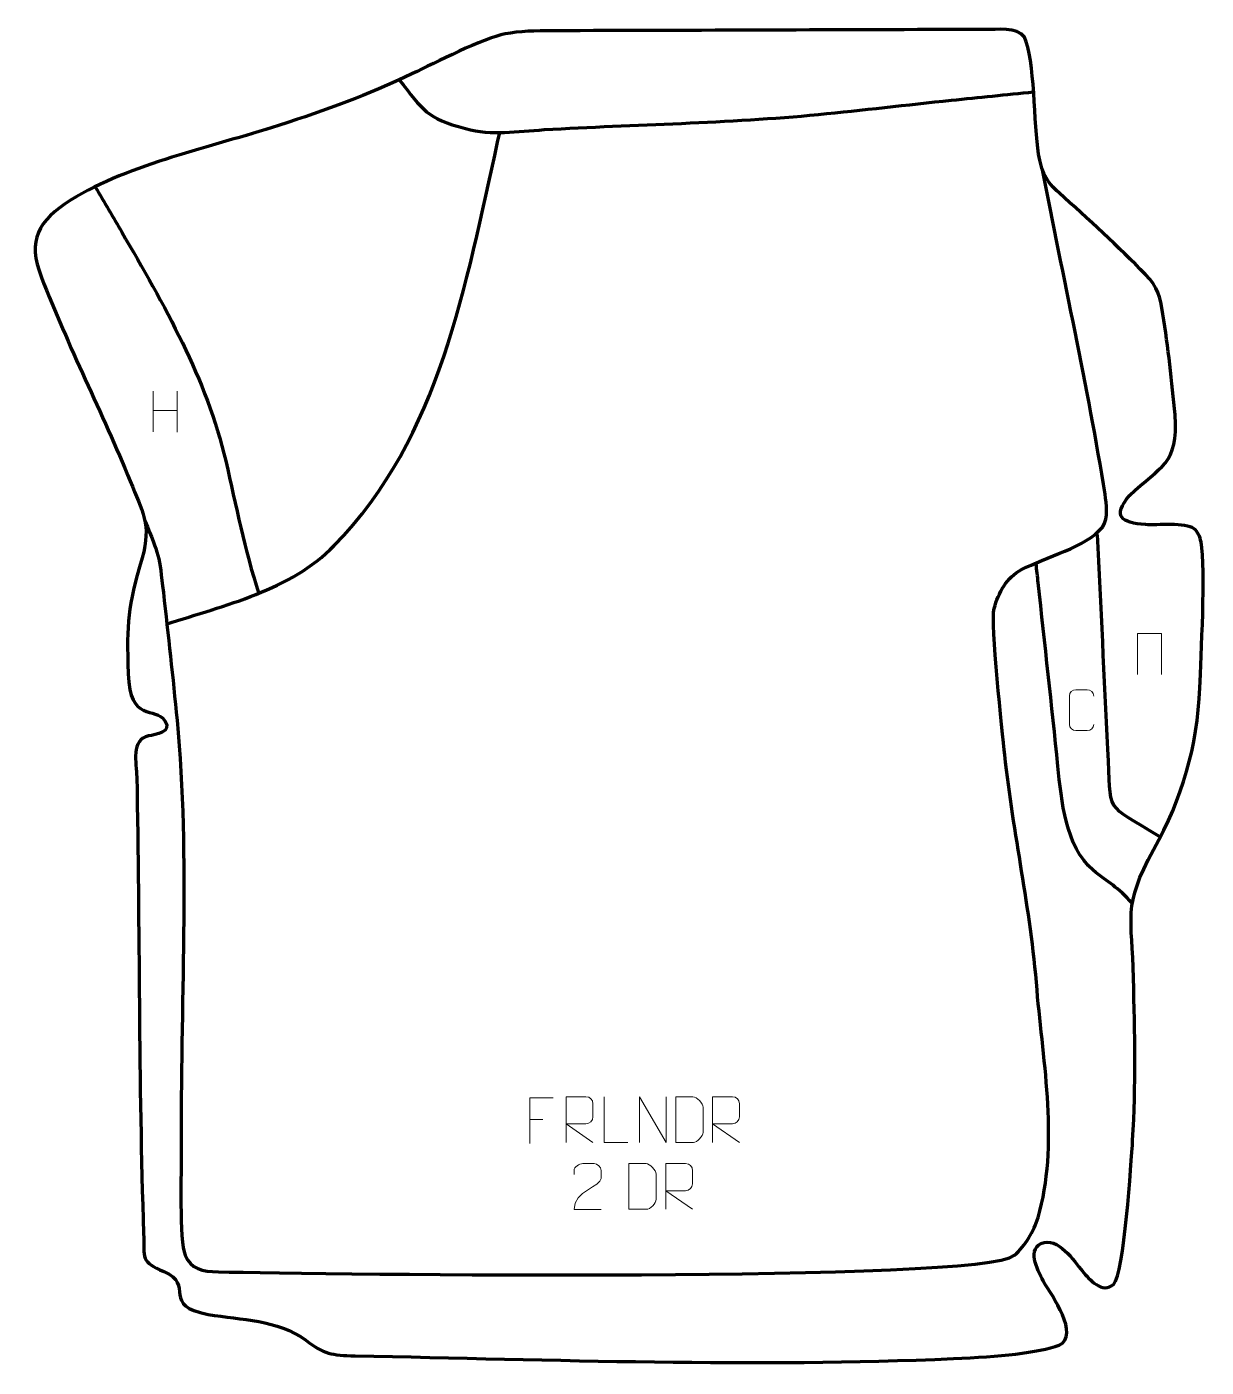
# Model space of a CAD drawing. Header units: millimetres. Extents: x 976 to 1620, y 35 to 767.
import ezdxf

# ---------------------------------------------------------------- set-up
doc = ezdxf.new("R2010")
doc.units = ezdxf.units.MM
doc.header["$MEASUREMENT"] = 0
doc.layers.add('layer 2', color=7, linetype='Continuous')
doc.layers.add('layer 3', color=7, linetype='Continuous')

msp = doc.modelspace()

# ---------------------------------------------------------------- linework, layer by layer
at = {"layer": 'layer 2', "color": 142, "lineweight": 158}
for points, knots in [([(1179.482, 738.3299), (1192.6224, 721.6259), (1194.2418, 717.501), (1215.6, 711.7036), (1215.6, 711.7036), (1230.2974, 707.7143), (1243.6512, 710.2165), (1258.6373, 711.1222), (1258.6373, 711.1222), (1308.1274, 714.0276), (1359.2051, 714.6578), (1408.3544, 719.4201), (1408.3544, 719.4201), (1432.5057, 721.7601), (1456.8045, 724.7087), (1481.0069, 727.186), (1481.0069, 727.186), (1495.9435, 728.7148), (1510.88, 730.2438), (1525.8165, 731.7726)], [0, 0, 0, 0, 0.16666667, 0.16666667, 0.16666667, 0.16666667, 0.33333333, 0.33333333, 0.33333333, 0.33333333, 0.5, 0.5, 0.5, 0.5, 0.66666667, 0.66666667, 0.66666667, 0.66666667, 1, 1, 1, 1]), ([(1052.519, 441.2076), (1084.4388, 451.687), (1120.0234, 459.4563), (1144.0674, 484.0847), (1144.0674, 484.0847), (1201.8409, 543.2625), (1215.8717, 626.801), (1233.2422, 704.3836), (1233.2422, 704.3836), (1233.2422, 704.3836), (1234.3918, 709.5181), (1234.3918, 709.5181)], [0, 0, 0, 0, 0.25, 0.25, 0.25, 0.25, 0.5, 0.5, 0.5, 0.5, 1, 1, 1, 1]), ([(1040.6339, 497.4732), (1048.4182, 478.9995), (1048.4359, 478.7936), (1050.7538, 458.4061), (1050.7538, 458.4061), (1053.392, 435.2015), (1055.9403, 411.9997), (1058.2159, 388.7561), (1058.2159, 388.7561), (1065.3614, 314.9336), (1059.8587, 230.3012), (1060.5029, 154.2516), (1060.5029, 154.2516), (1060.5552, 143.5014), (1059.366, 104.1459), (1062.5537, 96.7101), (1062.5537, 96.7101), (1065.8093, 89.1162), (1071.8748, 87.7601), (1080.8164, 87.5604), (1080.8164, 87.5604), (1134.6139, 86.3587), (1497.8894, 81.4834), (1515.3226, 96.6033), (1515.3226, 96.6033), (1521.3848, 101.861), (1525.829, 109.6612), (1528.2703, 117.142), (1528.2703, 117.142), (1539.7512, 156.679), (1531.1302, 201.1994), (1527.7095, 241.5067), (1527.7095, 241.5067), (1524.103, 287.0117), (1514.7819, 325.8705), (1510.0804, 369.8252), (1510.0804, 369.8252), (1508.796, 381.8734), (1502.2221, 441.9254), (1504.2924, 449.6599), (1504.2924, 449.6599), (1506.6323, 458.4015), (1511.0035, 466.5653), (1519.2229, 470.9105), (1519.2229, 470.9105), (1532.2135, 477.778), (1554.3894, 483.0636), (1563.543, 494.2363), (1563.543, 494.2363), (1566.6704, 499.445), (1565.6774, 506.472), (1564.8422, 512.1678), (1564.8422, 512.1678), (1555.513, 570.5346), (1541.9154, 630.8933), (1530.7042, 689.227)], [0, 0, 0, 0, 0.06666667, 0.06666667, 0.06666667, 0.06666667, 0.13333333, 0.13333333, 0.13333333, 0.13333333, 0.2, 0.2, 0.2, 0.2, 0.26666667, 0.26666667, 0.26666667, 0.26666667, 0.33333333, 0.33333333, 0.33333333, 0.33333333, 0.4, 0.4, 0.4, 0.4, 0.46666667, 0.46666667, 0.46666667, 0.46666667, 0.53333333, 0.53333333, 0.53333333, 0.53333333, 0.6, 0.6, 0.6, 0.6, 0.66666667, 0.66666667, 0.66666667, 0.66666667, 0.73333333, 0.73333333, 0.73333333, 0.73333333, 0.8, 0.8, 0.8, 0.8, 0.86666667, 0.86666667, 0.86666667, 0.86666667, 1, 1, 1, 1]), ([(1013.5838, 679.9888), (1018.3844, 671.7299), (1023.1851, 663.471), (1027.9857, 655.2122), (1027.9857, 655.2122), (1050.8137, 616.103), (1074.577, 574.5986), (1084.8003, 530.2521), (1084.8003, 530.2521), (1090.5164, 505.4566), (1094.9566, 482.1721), (1102.8593, 457.7948)], [0, 0, 0, 0, 0.25, 0.25, 0.25, 0.25, 0.5, 0.5, 0.5, 0.5, 1, 1, 1, 1]), ([(1595.0182, 324.891), (1563.7252, 344.1197), (1568.2827, 336.3645), (1566.4276, 372.9353), (1566.4276, 372.9353), (1564.4467, 411.9864), (1562.5838, 451.0433), (1560.7373, 490.1009)], [0, 0, 0, 0, 0.33333333, 0.33333333, 0.33333333, 0.33333333, 1, 1, 1, 1]), ([(1579.7333, 288.602), (1571.6854, 298.0018), (1566.7888, 299.7306), (1558.2731, 306.8978), (1558.2731, 306.8978), (1543.1582, 319.619), (1541.0148, 345.0117), (1539.1179, 363.5659), (1539.1179, 363.5659), (1535.7048, 396.9516), (1531.996, 430.3088), (1528.3354, 463.6685), (1528.3354, 463.6685), (1527.9522, 467.1577), (1527.5689, 470.6469), (1527.1857, 474.1361)], [0, 0, 0, 0, 0.2, 0.2, 0.2, 0.2, 0.4, 0.4, 0.4, 0.4, 0.6, 0.6, 0.6, 0.6, 1, 1, 1, 1])]:
    msp.add_open_spline(points, degree=3, knots=knots, dxfattribs=at)
at = {"layer": 'layer 3', "color": 242, "lineweight": 158}
msp.add_open_spline([(1000.0084, 672.6157), (1033.4791, 692.8722), (1076.4074, 701.3406), (1113.6841, 713.4017), (1113.6841, 713.4017), (1140.2219, 721.9893), (1161.5155, 729.6978), (1186.8079, 741.7519), (1186.8079, 741.7519), (1199.1065, 747.6181), (1225.2626, 761.0824), (1237.4293, 763.4034), (1237.4293, 763.4034), (1244.7536, 764.8007), (1254.0508, 765.1645), (1263.5285, 765.1612), (1263.5285, 765.1612), (1342.1516, 765.1333), (1420.7455, 765.8088), (1499.334, 765.7425), (1499.334, 765.7425), (1505.6694, 765.7372), (1517.0686, 767.2733), (1520.7694, 761.6222), (1520.7694, 761.6222), (1526.5627, 749.8264), (1525.9772, 713.3562), (1528.5166, 697.8222), (1528.5166, 697.8222), (1530.0095, 688.69), (1532.8831, 682.6122), (1539.7731, 676.5582), (1539.7731, 676.5582), (1555.4176, 662.6482), (1572.3432, 646.881), (1586.9807, 631.993), (1586.9807, 631.993), (1593.8333, 625.0232), (1594.8038, 620.1729), (1596.461, 610.3527), (1596.461, 610.3527), (1599.246, 592.7363), (1601.4376, 573.1465), (1603.0569, 555.3532), (1603.0569, 555.3532), (1604.9004, 527.8188), (1595.3331, 527.9571), (1578.2132, 511.3827), (1578.2132, 511.3827), (1568.5445, 499.8094), (1573.6616, 496.5021), (1586.8319, 495.4964), (1586.8319, 495.4964), (1593.1667, 495.0126), (1608.8701, 496.7877), (1613.4083, 493.2458), (1613.4083, 493.2458), (1615.5055, 491.6091), (1616.642, 488.9687), (1617.2232, 485.9122), (1617.2232, 485.9122), (1620.0479, 471.0594), (1617.0535, 423.4144), (1616.6487, 406.387), (1616.6487, 406.387), (1615.0543, 373.7238), (1607.234, 346.5231), (1591.3194, 318.0026), (1591.3194, 318.0026), (1574.2337, 286.7111), (1579.66, 281.4234), (1580.3654, 247.8272), (1580.3654, 247.8272), (1581.0321, 217.5355), (1581.8106, 189.7932), (1579.9063, 159.4041), (1579.9063, 159.4041), (1579.1751, 147.8027), (1575.261, 86.2152), (1569.5661, 80.8471), (1569.5661, 80.8471), (1563.3947, 75.03), (1556.1601, 83.5217), (1552.5113, 87.8926), (1552.5113, 87.8926), (1547.804, 93.576), (1539.1778, 106.9596), (1529.865, 103.0319), (1529.865, 103.0319), (1521.9744, 98.777), (1528.6994, 87.0687), (1531.6816, 81.5982), (1531.6816, 81.5982), (1535.6538, 74.7992), (1551.2966, 53.0538), (1539.8359, 47.4367), (1539.8359, 47.4367), (1528.3147, 43.4106), (1507.0914, 41.2371), (1482.0757, 40.1513), (1482.0757, 40.1513), (1373.6024, 35.4939), (1263.9674, 39.5653), (1155.4153, 41.7142), (1155.4153, 41.7142), (1142.5515, 41.9688), (1138.4265, 42.7019), (1128.5825, 50.2009), (1128.5825, 50.2009), (1112.8206, 61.6603), (1093.4293, 61.1536), (1075.2017, 64.335), (1075.2017, 64.335), (1049.0723, 68.8955), (1068.1543, 80.5657), (1051.0255, 87.733), (1051.0255, 87.733), (1038.2785, 93.0668), (1040.3955, 94.7661), (1039.9277, 108.5137), (1039.9277, 108.5137), (1037.1138, 191.222), (1037.8818, 274.972), (1036.2386, 357.8627), (1036.2386, 357.8627), (1035.9778, 364.9102), (1032.8881, 378.4456), (1042.6025, 380.1328), (1042.6025, 380.1328), (1046.6137, 380.8294), (1055.7513, 382.1171), (1051.6234, 388.4413), (1051.6234, 388.4413), (1046.28, 396.6278), (1032.3266, 386.932), (1031.532, 414.1008), (1031.532, 414.1008), (1030.7408, 442.7228), (1031.0183, 449.6446), (1039.1974, 477.4361), (1039.1974, 477.4361), (1044.2787, 495.631), (1039.3042, 502.6511), (1032.5778, 519.2424), (1032.5778, 519.2424), (1017.3728, 556.6099), (998.6434, 592.9488), (984.1939, 630.4302), (984.1939, 630.4302), (976.1894, 651.1937), (982.3757, 661.1108), (1000.0084, 672.6157)], degree=3, knots=[0, 0, 0, 0, 0.02564103, 0.02564103, 0.02564103, 0.02564103, 0.05128205, 0.05128205, 0.05128205, 0.05128205, 0.07692308, 0.07692308, 0.07692308, 0.07692308, 0.1025641, 0.1025641, 0.1025641, 0.1025641, 0.12820513, 0.12820513, 0.12820513, 0.12820513, 0.15384615, 0.15384615, 0.15384615, 0.15384615, 0.17948718, 0.17948718, 0.17948718, 0.17948718, 0.20512821, 0.20512821, 0.20512821, 0.20512821, 0.23076923, 0.23076923, 0.23076923, 0.23076923, 0.25641026, 0.25641026, 0.25641026, 0.25641026, 0.28205128, 0.28205128, 0.28205128, 0.28205128, 0.30769231, 0.30769231, 0.30769231, 0.30769231, 0.33333333, 0.33333333, 0.33333333, 0.33333333, 0.35897436, 0.35897436, 0.35897436, 0.35897436, 0.38461538, 0.38461538, 0.38461538, 0.38461538, 0.41025641, 0.41025641, 0.41025641, 0.41025641, 0.43589744, 0.43589744, 0.43589744, 0.43589744, 0.46153846, 0.46153846, 0.46153846, 0.46153846, 0.48717949, 0.48717949, 0.48717949, 0.48717949, 0.51282051, 0.51282051, 0.51282051, 0.51282051, 0.53846154, 0.53846154, 0.53846154, 0.53846154, 0.56410256, 0.56410256, 0.56410256, 0.56410256, 0.58974359, 0.58974359, 0.58974359, 0.58974359, 0.61538462, 0.61538462, 0.61538462, 0.61538462, 0.64102564, 0.64102564, 0.64102564, 0.64102564, 0.66666667, 0.66666667, 0.66666667, 0.66666667, 0.69230769, 0.69230769, 0.69230769, 0.69230769, 0.71794872, 0.71794872, 0.71794872, 0.71794872, 0.74358974, 0.74358974, 0.74358974, 0.74358974, 0.76923077, 0.76923077, 0.76923077, 0.76923077, 0.79487179, 0.79487179, 0.79487179, 0.79487179, 0.82051282, 0.82051282, 0.82051282, 0.82051282, 0.84615385, 0.84615385, 0.84615385, 0.84615385, 0.87179487, 0.87179487, 0.87179487, 0.87179487, 0.8974359, 0.8974359, 0.8974359, 0.8974359, 0.92307692, 0.92307692, 0.92307692, 0.92307692, 0.94871795, 0.94871795, 0.94871795, 0.94871795, 1, 1, 1, 1], dxfattribs=at)
at = {"layer": 'layer 3', "color": 250, "lineweight": 9}
for points in [[(1045.1146, 568.3591), (1045.1146, 568.3591), (1045.1146, 546.1664), (1045.1146, 546.1664)], [(1058.2303, 568.3591), (1058.2303, 568.3591), (1058.2303, 546.0088), (1058.2303, 546.0088)], [(1045.1321, 557.7167), (1045.1321, 557.7167), (1058.2303, 557.7167), (1058.2303, 557.7167)], [(1250.7457, 170.6777), (1250.7457, 170.6777), (1257.9138, 170.6777), (1257.9138, 170.6777)]]:
    msp.add_open_spline(points, degree=3, dxfattribs=at)
for points, knots in [([(1582.5201, 413.7258), (1582.5201, 413.7258), (1582.5201, 436.0761), (1582.5201, 436.0761), (1582.5201, 436.0761), (1582.5201, 436.0761), (1595.6384, 436.0761), (1595.6384, 436.0761), (1595.6384, 436.0761), (1595.6384, 436.0761), (1595.6384, 413.7258), (1595.6384, 413.7258)], [0, 0, 0, 0, 0.25, 0.25, 0.25, 0.25, 0.5, 0.5, 0.5, 0.5, 1, 1, 1, 1]), ([(1558.6863, 386.4535), (1558.5611, 384.3725), (1557.0589, 383.0473), (1555.1352, 383.0376), (1555.1352, 383.0376), (1553.0466, 383.0379), (1550.958, 383.0379), (1548.8697, 383.0376), (1548.8697, 383.0376), (1547.1455, 382.9432), (1545.3791, 384.6311), (1545.3891, 386.4379), (1545.3891, 386.4379), (1545.3895, 391.6061), (1545.3895, 396.7738), (1545.3891, 401.9412), (1545.3891, 401.9412), (1545.3929, 403.8563), (1546.9574, 405.3962), (1548.8853, 405.3841), (1548.8853, 405.3841), (1550.9683, 405.3841), (1553.0518, 405.3841), (1555.1352, 405.3841), (1555.1352, 405.3841), (1556.8787, 405.4159), (1558.6624, 404.08), (1558.6863, 401.8966)], [0, 0, 0, 0, 0.125, 0.125, 0.125, 0.125, 0.25, 0.25, 0.25, 0.25, 0.375, 0.375, 0.375, 0.375, 0.5, 0.5, 0.5, 0.5, 0.625, 0.625, 0.625, 0.625, 0.75, 0.75, 0.75, 0.75, 1, 1, 1, 1]), ([(1270.5818, 158.201), (1270.5818, 158.201), (1270.5818, 183.1545), (1270.5818, 183.1545), (1270.5818, 183.1545), (1274.1766, 183.1545), (1277.7721, 183.1545), (1281.3673, 183.1545), (1281.3673, 183.1545), (1283.6926, 183.1168), (1285.2499, 181.6268), (1285.2458, 179.2604), (1285.2458, 179.2604), (1285.2454, 177.2249), (1285.2454, 174.1655), (1285.2458, 172.1295), (1285.2458, 172.1295), (1285.2393, 170.254), (1283.427, 168.3122), (1281.4175, 168.2931), (1281.4175, 168.2931), (1281.4175, 168.2931), (1270.5818, 168.2931), (1270.5818, 168.2931), (1270.5818, 168.2931), (1270.5818, 168.2931), (1285.2365, 158.201), (1285.2365, 158.201)], [0, 0, 0, 0, 0.125, 0.125, 0.125, 0.125, 0.25, 0.25, 0.25, 0.25, 0.375, 0.375, 0.375, 0.375, 0.5, 0.5, 0.5, 0.5, 0.625, 0.625, 0.625, 0.625, 0.75, 0.75, 0.75, 0.75, 1, 1, 1, 1]), ([(1304.3884, 158.2009), (1304.3884, 158.2009), (1291.4393, 158.2009), (1291.4393, 158.2009), (1291.4393, 158.2009), (1291.4393, 158.2009), (1291.4393, 183.1545), (1291.4393, 183.1545)], [0, 0, 0, 0, 0.33333333, 0.33333333, 0.33333333, 0.33333333, 1, 1, 1, 1]), ([(1310.5864, 158.201), (1310.5864, 158.201), (1310.5864, 183.1545), (1310.5864, 183.1545), (1310.5864, 183.1545), (1310.5864, 183.1545), (1325.2412, 158.201), (1325.2412, 158.201), (1325.2412, 158.201), (1325.2412, 158.201), (1325.2412, 183.1545), (1325.2412, 183.1545)], [0, 0, 0, 0, 0.25, 0.25, 0.25, 0.25, 0.5, 0.5, 0.5, 0.5, 1, 1, 1, 1]), ([(1330.5215, 158.2291), (1332.8533, 158.2295), (1337.8035, 158.2055), (1340.135, 158.2052), (1340.135, 158.2052), (1342.06, 158.0998), (1345.3786, 161.6414), (1345.3674, 163.6587), (1345.3674, 163.6587), (1345.367, 169.4288), (1345.367, 171.5985), (1345.3674, 177.3678), (1345.3674, 177.3678), (1345.3631, 179.5059), (1341.9886, 183.166), (1339.8362, 183.1525), (1339.8362, 183.1525), (1337.5105, 183.1525), (1332.7862, 183.1525), (1330.4601, 183.1525), (1330.4601, 183.1525), (1330.4605, 177.4056), (1330.5218, 163.9764), (1330.5215, 158.2291)], [0, 0, 0, 0, 0.14285714, 0.14285714, 0.14285714, 0.14285714, 0.28571429, 0.28571429, 0.28571429, 0.28571429, 0.42857143, 0.42857143, 0.42857143, 0.42857143, 0.57142857, 0.57142857, 0.57142857, 0.57142857, 0.71428571, 0.71428571, 0.71428571, 0.71428571, 1, 1, 1, 1]), ([(1350.5818, 158.201), (1350.5818, 158.201), (1350.5818, 183.1545), (1350.5818, 183.1545), (1350.5818, 183.1545), (1354.1766, 183.1545), (1357.7721, 183.1545), (1361.3673, 183.1545), (1361.3673, 183.1545), (1363.6926, 183.1168), (1365.2499, 181.6268), (1365.2458, 179.2604), (1365.2458, 179.2604), (1365.2454, 177.2249), (1365.2454, 174.1655), (1365.2458, 172.1295), (1365.2458, 172.1295), (1365.2393, 170.254), (1363.427, 168.3122), (1361.4175, 168.2931), (1361.4175, 168.2931), (1361.4175, 168.2931), (1350.5818, 168.2931), (1350.5818, 168.2931), (1350.5818, 168.2931), (1350.5818, 168.2931), (1365.2365, 158.201), (1365.2365, 158.201)], [0, 0, 0, 0, 0.125, 0.125, 0.125, 0.125, 0.25, 0.25, 0.25, 0.25, 0.375, 0.375, 0.375, 0.375, 0.5, 0.5, 0.5, 0.5, 0.625, 0.625, 0.625, 0.625, 0.75, 0.75, 0.75, 0.75, 1, 1, 1, 1]), ([(1263.6197, 182.5574), (1263.6197, 182.5574), (1250.7457, 182.5574), (1250.7457, 182.5574), (1250.7457, 182.5574), (1250.7457, 182.5574), (1250.7457, 157.6038), (1250.7457, 157.6038)], [0, 0, 0, 0, 0.33333333, 0.33333333, 0.33333333, 0.33333333, 1, 1, 1, 1]), ([(1289.6855, 121.6695), (1284.7711, 121.6698), (1279.8567, 121.6698), (1274.9426, 121.6695), (1274.9426, 121.6695), (1274.9426, 131.6018), (1289.5936, 134.243), (1289.6855, 138.5533), (1289.6855, 138.5533), (1289.6852, 139.9774), (1289.6852, 141.4011), (1289.6855, 142.8244), (1289.6855, 142.8244), (1289.6686, 144.9015), (1287.5458, 146.6263), (1285.8748, 146.6436), (1285.8748, 146.6436), (1283.8016, 146.6432), (1281.7287, 146.6432), (1279.6563, 146.6436), (1279.6563, 146.6436), (1277.8342, 146.6601), (1275.0095, 144.868), (1274.9426, 142.7744), (1274.9426, 142.7744), (1274.9426, 142.7744), (1274.9426, 140.7196), (1274.9426, 140.7196)], [0, 0, 0, 0, 0.125, 0.125, 0.125, 0.125, 0.25, 0.25, 0.25, 0.25, 0.375, 0.375, 0.375, 0.375, 0.5, 0.5, 0.5, 0.5, 0.625, 0.625, 0.625, 0.625, 0.75, 0.75, 0.75, 0.75, 1, 1, 1, 1]), ([(1304.9218, 121.708), (1307.2536, 121.7084), (1312.2038, 121.6844), (1314.5353, 121.6841), (1314.5353, 121.6841), (1316.4603, 121.5787), (1319.7789, 125.1203), (1319.7677, 127.1376), (1319.7677, 127.1376), (1319.7673, 132.9077), (1319.7673, 135.0774), (1319.7677, 140.8467), (1319.7677, 140.8467), (1319.7634, 142.9848), (1316.3889, 146.6449), (1314.2365, 146.6314), (1314.2365, 146.6314), (1311.9108, 146.6314), (1307.1865, 146.6314), (1304.8604, 146.6314), (1304.8604, 146.6314), (1304.8608, 140.8845), (1304.9221, 127.4553), (1304.9218, 121.708)], [0, 0, 0, 0, 0.14285714, 0.14285714, 0.14285714, 0.14285714, 0.28571429, 0.28571429, 0.28571429, 0.28571429, 0.42857143, 0.42857143, 0.42857143, 0.42857143, 0.57142857, 0.57142857, 0.57142857, 0.57142857, 0.71428571, 0.71428571, 0.71428571, 0.71428571, 1, 1, 1, 1]), ([(1324.9821, 121.6799), (1324.9821, 121.6799), (1324.9821, 146.6334), (1324.9821, 146.6334), (1324.9821, 146.6334), (1328.5769, 146.6334), (1332.1724, 146.6334), (1335.7676, 146.6334), (1335.7676, 146.6334), (1338.0929, 146.5957), (1339.6502, 145.1057), (1339.6461, 142.7393), (1339.6461, 142.7393), (1339.6457, 140.7038), (1339.6457, 137.6444), (1339.6461, 135.6084), (1339.6461, 135.6084), (1339.6396, 133.7329), (1337.8273, 131.7911), (1335.8178, 131.772), (1335.8178, 131.772), (1335.8178, 131.772), (1324.9821, 131.772), (1324.9821, 131.772), (1324.9821, 131.772), (1324.9821, 131.772), (1339.6368, 121.6799), (1339.6368, 121.6799)], [0, 0, 0, 0, 0.125, 0.125, 0.125, 0.125, 0.25, 0.25, 0.25, 0.25, 0.375, 0.375, 0.375, 0.375, 0.5, 0.5, 0.5, 0.5, 0.625, 0.625, 0.625, 0.625, 0.75, 0.75, 0.75, 0.75, 1, 1, 1, 1])]:
    msp.add_open_spline(points, degree=3, knots=knots, dxfattribs=at)

doc.saveas('drawing.dxf')
